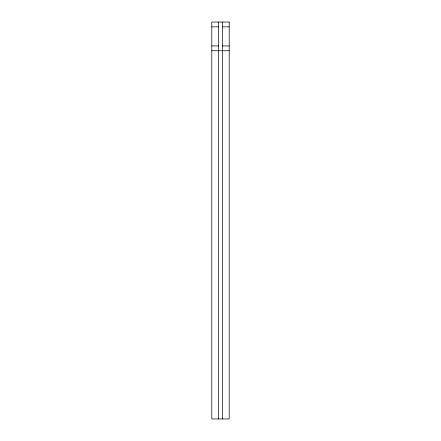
<?xml version="1.0" encoding="UTF-8"?>
<svg xmlns="http://www.w3.org/2000/svg" width="441" height="441" viewBox="0 0 441 441"><rect width="100%" height="100%" fill="white"/><g stroke="black" fill="none" stroke-linecap="round" stroke-linejoin="round"><path stroke-width="0.66" d="M211.79 26.851L218.587 26.851M222.413 26.851L229.21 26.851M211.79 45.947L218.587 45.947M222.413 45.947L229.21 45.947M211.79 50.743L229.21 50.743M222.413 22.05L222.413 418.95M218.587 22.05L218.587 418.95M229.21 22.05L211.79 22.05L211.79 418.95L229.21 418.95L229.21 22.05"/></g></svg>
